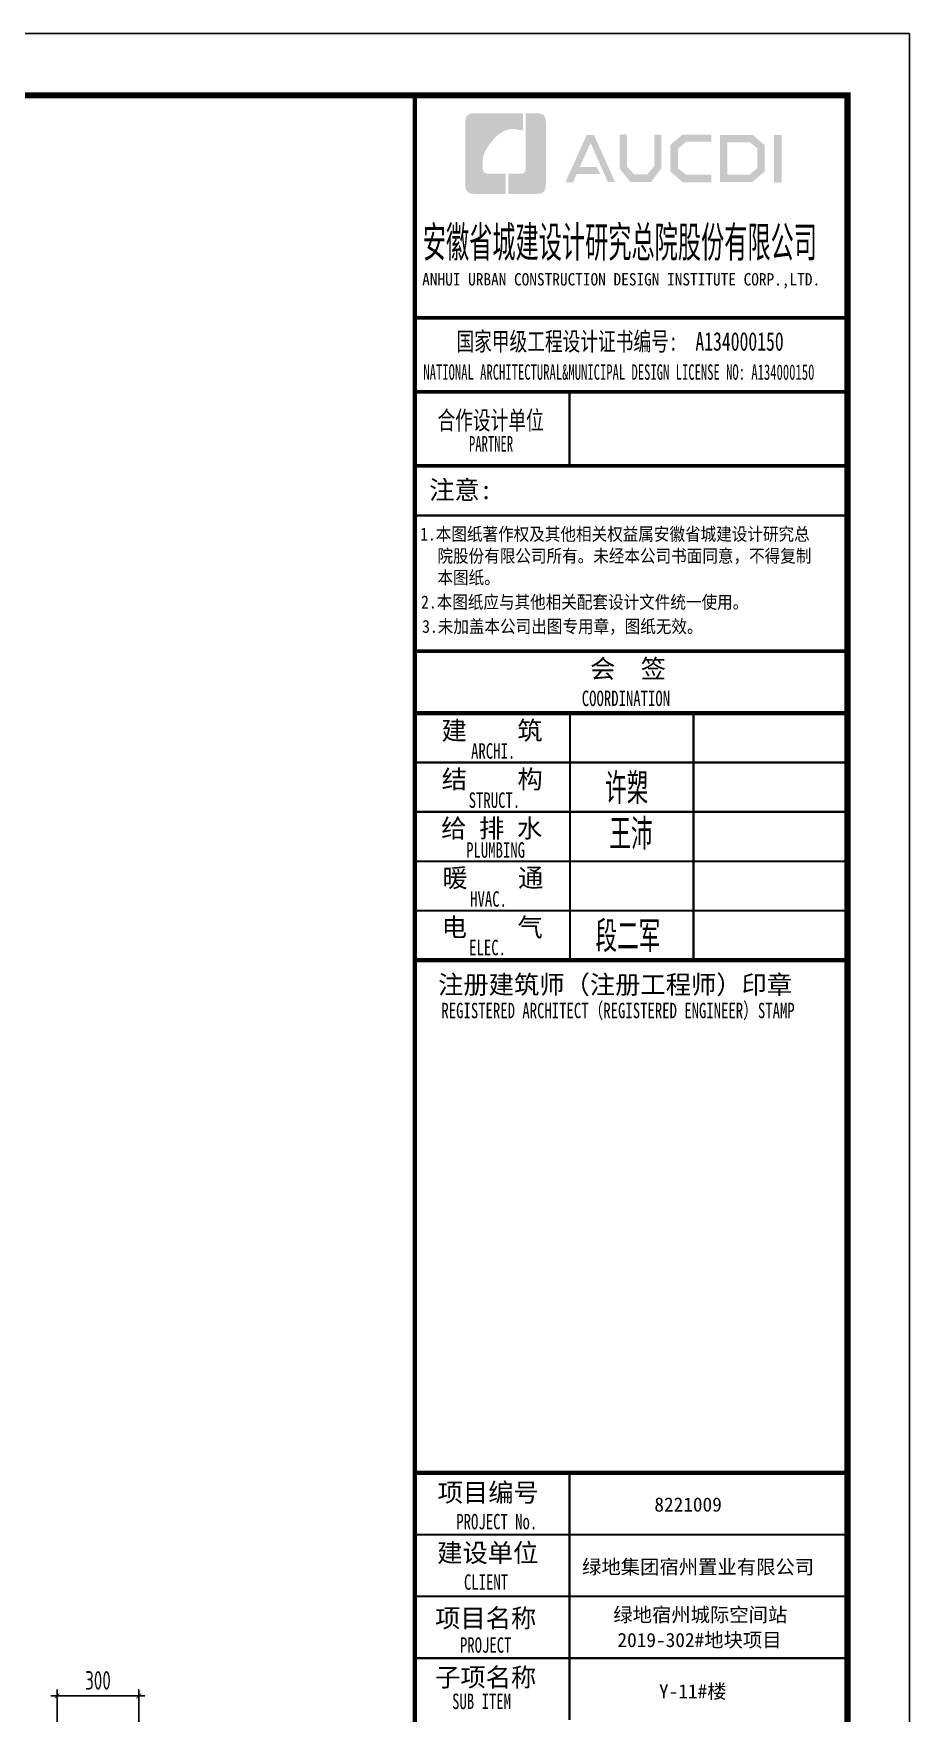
# Model space of a CAD drawing. Extents: x -1307975 to -76406, y -96289 to 379359.
# Drawn here: x -915905 to -901736, y 350164 to 377359 of the extents above; entities that cross this region are included whole.
import ezdxf

# ---------------------------------------------------------------- set-up
doc = ezdxf.new("R2010")
doc.units = 0
doc.header["$LTSCALE"] = 1000
doc.layers.get('0').update_dxf_attribs({"linetype": 'CONTINUOUS'})
doc.layers.get('DEFPOINTS').update_dxf_attribs({"linetype": 'CONTINUOUS'})
for name, color, linetype in [('-TK', 7, 'CONTINUOUS'), ('S-B板配筋号', 7, 'CONTINUOUS'), ('图签文字', 4, 'CONTINUOUS'), ('说明文字', 7, 'CONTINUOUS')]:
    doc.layers.add(name, color=color, linetype=linetype)
doc.layers.add('图框', color=9, linetype='CONTINUOUS', lineweight=18)
doc.layers.add('图签', color=147, linetype='CONTINUOUS', lineweight=18)
doc.styles.add('HT', font='simhei.ttf')
doc.styles.add('TSSD_DIMENSION', font='Tssdeng.shx', dxfattribs={"width": 0.7, "bigfont": 'tssdchn.shx'})
doc.styles.add('宋体', font='', dxfattribs={"height": 50})
doc.styles.add('建筑图签-1', font='simhei.ttf', dxfattribs={"width": 0.7})
doc.styles.add('建筑图签-2', font='TXT.shx', dxfattribs={"width": 0.5, "bigfont": 'HZTXT.shx'})
doc.styles.get('宋体').set_extended_font_data('SimSun')
doc.dimstyles.new('TSSD_100_100$0', dxfattribs={"dimtxt": 300, "dimasz": 80, "dimexe": 100, "dimexo": 250, "dimgap": 100, "dimtad": 1, "dimdec": 0, "dimzin": 0, "dimdsep": 46, "dimtxsty": 'TSSD_DIMENSION', "dimblk": 'ARCHTICK', "dimcen": 0, "dimdle": 100, "dimclrd": 3, "dimclre": 3, "dimclrt": 7, "dimadec": 0, "dimazin": 0, "dimtfac": 1, "dimtdec": 0, "dimtix": 1, "dimtmove": 2, "dimatfit": 3, "dimldrblk": 'ARCHTICK', "dimfxl": 1, "dimtolj": 1, "dimtzin": 0, "dimarcsym": 0})

# ---------------------------------------------------------------- blocks, each defined once
blk = doc.blocks.new('_ArchTick')
at = {"color": 0, "linetype": 'ByBlock', "const_width": 0.15}
blk.add_lwpolyline([(-0.5, -0.5), (0.5, 0.5)], dxfattribs=at)
blk = doc.blocks.new('*D84')
at = {"layer": 'DEFPOINTS', "color": 0, "transparency": 16777216}
for p in [(334175, 224232), (332855, 223248), (334175, 223248)]:
    blk.add_point(p, dxfattribs=at)
at = {"layer": '说明文字', "color": 3, "lineweight": -2, "transparency": 16777216}
for p, q in [((332755, 224232), (334275, 224232)), ((332855, 223498), (332855, 224332)), ((334175, 223498), (334175, 224332))]:
    blk.add_line(p, q, dxfattribs=at)
at = {"layer": '说明文字', "color": 3, "lineweight": -2, "transparency": 16777216, "xscale": 80, "yscale": 80, "zscale": 80, "rotation": 180}
blk.add_blockref('_ArchTick', (332855, 224232), dxfattribs=at)
at = {"layer": '说明文字', "color": 3, "lineweight": -2, "transparency": 16777216, "xscale": 80, "yscale": 80, "zscale": 80}
blk.add_blockref('_ArchTick', (334175, 224232), dxfattribs=at)
at = {"layer": '说明文字', "color": 7, "transparency": 16777216, "insert": (333515, 224482), "char_height": 300, "attachment_point": 5, "style": 'TSSD_DIMENSION'}
blk.add_mtext('\\A1;300', dxfattribs=at)
blk = doc.blocks.new('院标1')
h = blk.add_hatch(color=150)
h.dxf.hatch_style = 1
h.set_gradient(color1=(33, 113, 253), color2=(33, 113, 253), tint=1, name='INVCURVED')
edge = h.paths.add_edge_path()
edge.add_spline(control_points=[(116373, 648379), (116379, 648379), (116382, 648379), (116391, 648379), (116391, 648379), (116391, 648379), (116616, 648379), (116616, 648379), (116616, 648379), (116616, 648379), (116616, 648054), (116616, 648054), (116616, 648054), (116616, 648054), (116108, 648054), (116108, 648054), (116108, 648054), (116028, 648054), (115963, 648111), (115963, 648199), (115963, 648199), (115963, 648199), (115963, 649215), (115963, 649215), (115963, 649215), (115963, 649295), (116018, 649360), (116108, 649360), (116108, 649360), (116108, 649360), (116897, 649360), (116897, 649360), (116897, 649360), (116897, 649360), (116897, 649080), (116897, 649080), (116897, 649080), (116897, 649080), (116566, 649140), (116356, 648859), (116356, 648859), (116245, 648719), (116240, 648545), (116247, 648466), (116247, 648466), (116254, 648386), (116247, 648466), (116247, 648466), (116247, 648466), (116247, 648466), (116258, 648374), (116373, 648379)], knot_values=[0, 0, 0, 0, 0.071429, 0.071429, 0.071429, 0.107143, 0.142857, 0.142857, 0.142857, 0.178571, 0.214286, 0.214286, 0.214286, 0.25, 0.285714, 0.285714, 0.285714, 0.321429, 0.357143, 0.357143, 0.357143, 0.392857, 0.428571, 0.428571, 0.428571, 0.464286, 0.5, 0.5, 0.5, 0.535714, 0.571429, 0.571429, 0.571429, 0.607143, 0.642857, 0.642857, 0.642857, 0.678571, 0.714286, 0.714286, 0.714286, 0.75, 0.785714, 0.785714, 0.785714, 0.821429, 0.857143, 0.857143, 0.857143, 0.928571, 1, 1, 1, 1], degree=3, periodic=0)
h = blk.add_hatch(color=150)
h.dxf.hatch_style = 1
h.set_gradient(color1=(33, 113, 253), color2=(33, 113, 253), tint=1, name='INVCURVED')
edge = h.paths.add_edge_path()
edge.add_spline(control_points=[(117268, 649215), (117268, 649215), (117268, 648199), (117268, 648199), (117268, 648199), (117268, 648114), (117212, 648054), (117123, 648054), (117123, 648054), (117123, 648054), (116663, 648054), (116663, 648054), (116663, 648054), (116663, 648054), (116663, 648379), (116663, 648379), (116663, 648379), (116663, 648379), (116865, 648379), (116865, 648379), (116865, 648379), (116907, 648379), (116941, 648413), (116941, 648455), (116941, 648455), (116941, 648455), (116941, 649360), (116941, 649360), (116941, 649360), (116941, 649360), (117123, 649360), (117123, 649360), (117123, 649360), (117204, 649360), (117268, 649306), (117268, 649215)], knot_values=[0, 0, 0, 0, 0.1, 0.1, 0.1, 0.15, 0.2, 0.2, 0.2, 0.25, 0.3, 0.3, 0.3, 0.35, 0.4, 0.4, 0.4, 0.45, 0.5, 0.5, 0.5, 0.55, 0.6, 0.6, 0.6, 0.65, 0.7, 0.7, 0.7, 0.75, 0.8, 0.8, 0.8, 0.9, 1, 1, 1, 1], degree=3, periodic=0)
blk = doc.blocks.new('A1')
at = {"layer": '图框'}
h = blk.add_hatch(color=256, dxfattribs=at)
h.paths.add_polyline_path([(81908, 57758), (82034, 57758), (82034, 56988), (81908, 56988)])
h.paths.add_polyline_path([(81156, 57642), (81156, 57116), (81516, 57116), (81640, 57223), (81640, 57541), (81520, 57642)], flags=16)
h.paths.add_polyline_path([(81038, 57760), (81038, 56998), (81560, 56998), (81759, 57168), (81759, 57596), (81563, 57760)])
h.paths.add_polyline_path([(80895, 57764), (80895, 57648), (80488, 57648), (80355, 57537), (80355, 57218), (80488, 57115), (80897, 57115), (80897, 56993), (80433, 56993), (80231, 57168), (80231, 57596), (80429, 57764)])
h.paths.add_polyline_path([(79412, 57762), (79532, 57762), (79532, 57251), (79646, 57120), (79857, 57120), (79971, 57251), (79971, 57762), (80085, 57762), (80085, 57214), (79921, 56997), (79583, 56997), (79412, 57216)])
h.paths.add_polyline_path([(78880, 57760), (78997, 57760), (79339, 56996), (79223, 56996), (78942, 57630), (78767, 57242), (79038, 57242), (79099, 57127), (78718, 57127), (78659, 56994), (78536, 56994)])
blk.add_lwpolyline([(0, 59400), (0, 0), (84100, 0), (84100, 59400)], close=True)
at = {"const_width": 100}
blk.add_lwpolyline([(2500, 58400), (2500, 1000), (83100, 1000), (83100, 58400)], close=True, dxfattribs=at)
at = {"layer": '图框'}
for p, q in [((76100, 54800), (83100, 54800)), ((76100, 54800), (83100, 54800)), ((76100, 53600), (83100, 53600))]:
    blk.add_line(p, q, dxfattribs=at)
for points, const_width in [([(76100, 1000), (76100, 58400)], 70), ([(76100, 54800), (83100, 54800)], 60), ([(76100, 53600), (83100, 53600)], 60), ([(76100, 53600), (83100, 53600)], 60), ([(78600, 53600), (78600, 52400)], 35), ([(76100, 52400), (83100, 52400)], 60), ([(76100, 52400), (83100, 52400)], 60), ([(76100, 51599), (83100, 51599)], 35), ([(76108, 49400), (83108, 49400)], 60), ([(76108, 48400), (83108, 48400)], 70), ([(76108, 48400), (83108, 48400)], 70), ([(78608, 48400), (78608, 44400)], 35), ([(80608, 48400), (80608, 44400)], 35), ([(76108, 47600), (83108, 47600)], 35), ([(76108, 46800), (83108, 46800)], 35), ([(76108, 46000), (83108, 46000)], 35), ([(76108, 45200), (83108, 45200)], 35), ([(76108, 44400), (83108, 44400)], 70), ([(76100, 36100), (83100, 36100)], 70), ([(76100, 36100), (83100, 36100)], 70), ([(78600, 32100), (78600, 36100)], 35), ([(76100, 35100), (83100, 35100)], 35), ([(76100, 34100), (83100, 34100)], 35), ([(76100, 33100), (83100, 33100)], 35)]:
    blk.add_lwpolyline(points, dxfattribs=dict(at, const_width=const_width))
blk.add_blockref('院标1', (-39049, -591249))
for s, height, style, width, p in [('ANHUI URBAN CONSTRUCTION DESIGN INSTITUTE CORP.,LTD.', 200, '建筑图签-1', 0.91, (76218, 55322)), ('NATIONAL ARCHITECTURAL&MUNICIPAL DESIGN LICENSE NO: A134000150', 250, '建筑图签-1', 0.6, (76237, 53795)), ('PARTNER', 250, '建筑图签-1', 0.6, (76975, 52634)), ('1.本图纸著作权及其他相关权益属安徽省城建设计研究总', 210, 'HT', 0.88, (76186, 51193)), ('院股份有限公司所有。未经本公司书面同意，不得复制', 210, 'HT', 0.88, (76465, 50839)), ('本图纸。', 210, 'HT', 0.88, (76465, 50489)), (' 2.本图纸应与其他相关配套设计文件统一使用。 ', 210, 'HT', 0.88, (76075, 50092)), ('3.未加盖本公司出图专用章，图纸无效。', 210, 'HT', 0.88, (76218, 49698)), ('COORDINATION', 250, '建筑图签-1', 0.7, (78800, 48513)), ('ARCHI.', 250, '建筑图签-1', 0.7, (77009, 47662)), ('STRUCT.', 250, '建筑图签-1', 0.7, (76970, 46865)), ('PLUMBING', 250, '建筑图签-1', 0.7, (76929, 46058)), ('HVAC.', 250, '建筑图签-1', 0.7, (76994, 45265)), ('ELEC.', 250, '建筑图签-1', 0.7, (76978, 44480)), ('REGISTERED ARCHITECT（REGISTERED ENGINEER）STAMP', 250, '建筑图签-1', 0.7, (76529, 43459)), ('PROJECT No.', 250, '建筑图签-1', 0.7, (76770, 35185, -1799)), ('CLIENT', 250, '建筑图签-1', 0.7, (76894, 34206)), ('PROJECT', 250, '建筑图签-1', 0.7, (76829, 33187)), ('SUB ITEM', 250, '建筑图签-1', 0.7, (76702, 32276))]:
    blk.add_text(s, height=height, dxfattribs=dict(at, style=style, width=width)).set_placement(p)
at = {"layer": '图签', "color": 2, "style": '宋体'}
for s, height, p in [('8221009', 229.3, (79974, 35472)), ('绿地集团宿州置业有限公司', 229.34, (78805, 34462)), ('绿地宿州城际空间站', 229.3, (79310, 33688)), ('2019-302#地块项目', 229.34, (79377, 33279)), ('Y-11#楼', 229.3, (80049, 32448))]:
    blk.add_text(s, height=height, dxfattribs=at).set_placement(p)
at = {"layer": '图签文字', "color": 7, "style": '建筑图签-1'}
for s, height, width, p in [('安徽省城建设计研究总院股份有限公司', 500, 0.55, (76228, 55777)), ('国家甲级工程设计证书编号:  A134000150', 300, 0.7, (76772, 54267)), ('合作设计单位', 300, 0.7, (76465, 52990))]:
    blk.add_text(s, height=height, dxfattribs=dict(at, width=width)).set_placement(p)
for s, p in [('注意:', (76331, 51863)), ('会  签', (78935, 48968)), ('建    筑', (76530, 47967)), ('结    构', (76534, 47179)), ('给 排 水', (76525, 46385)), ('暖    通', (76543, 45582)), ('电    气', (76533, 44782)), ('注册建筑师（注册工程师）印章', (76475, 43854)), ('项目编号', (76468, 35632)), ('建设单位', (76460, 34655)), ('项目名称', (76427, 33597)), ('子项名称', (76427, 32640))]:
    blk.add_text(s, height=300, dxfattribs=at).set_placement(p)
at = {"layer": '图签文字', "color": 1, "style": '建筑图签-2', "width": 0.7}
for s, p in [('许槊', (79175, 46928)), ('王沛', (79246, 46187)), ('段二军', (79021, 44532))]:
    blk.add_text(s, height=500, dxfattribs=at).set_placement(p)
blk = doc.blocks.new('20210729.23145802')
at = {"layer": '说明文字', "color": 0}
dim = blk.add_linear_dim(base=(-22509.564, -165274.09, 0), p1=(-23829.328, -166258.875, 0), p2=(-22509.564, -166258.875, 0), text='300', dimstyle='TSSD_100_100$0', dxfattribs=at)
dim.commit()
dim.dimension.update_dxf_attribs({"geometry": '*D84', "text_midpoint": (-23169.446, -165024.09, 0), "insert": (-356684.209, -389506.383)})

msp = doc.modelspace()

# ---------------------------------------------------------------- block references
at = {"layer": '-TK'}
msp.add_blockref('A1', (-985836.28, 317959.34), dxfattribs=at)
at = {"layer": 'S-B板配筋号'}
msp.add_blockref('20210729.23145802', (-891694.86, 515723.24), dxfattribs=at)

doc.saveas('drawing.dxf')
